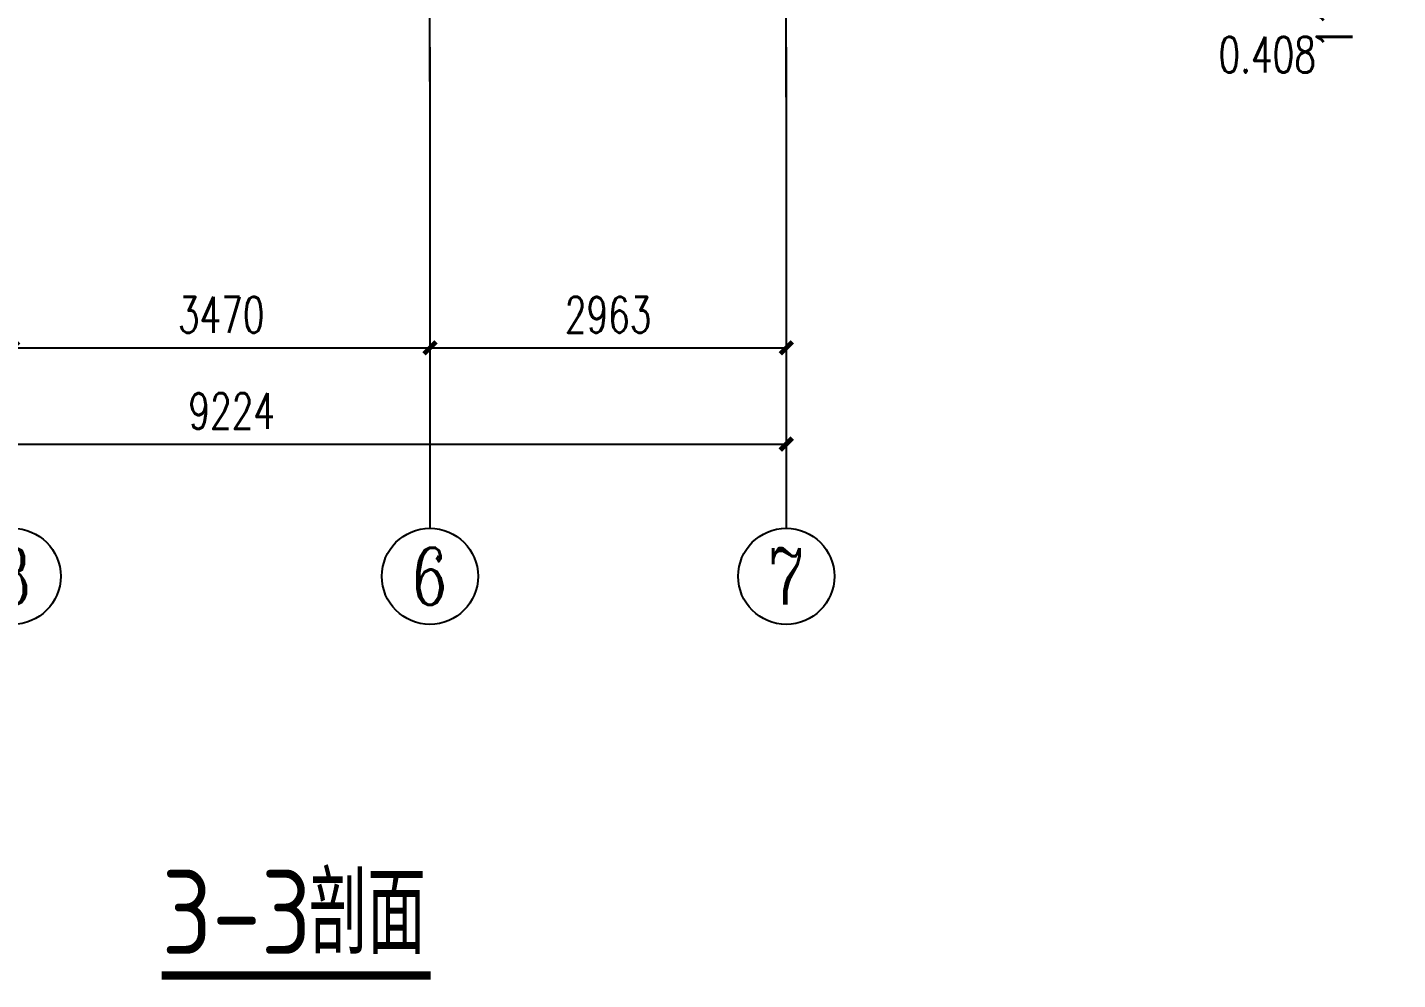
# Model space of a CAD drawing. Extents: x -20250 to 331240, y -699 to 63168.
# Drawn here: x 269177 to 280571, y -692 to 7227 of the extents above; entities that cross this region are included whole.
import ezdxf
from ezdxf.enums import TextEntityAlignment as Align

# ---------------------------------------------------------------- set-up
doc = ezdxf.new("R2010")
doc.units = 0
doc.header["$LTSCALE"] = 1000
doc.header["$MEASUREMENT"] = 0
for name, color, linetype in [('AXIS', 3, 'Continuous'), ('AXIS_TEXT', 7, 'Continuous'), ('DIM_SYMB', 3, 'Continuous'), ('DOTE', 1, 'Continuous'), ('PUB_DIM', 3, 'Continuous'), ('PUB_TEXT', 7, 'Continuous')]:
    doc.layers.add(name, color=color, linetype=linetype)
doc.styles.add('_TCH_AXIS', font='COMPLEX', dxfattribs={"bigfont": 'GBCBIG'})
doc.styles.add('_TCH_DIM', font='SIMPLEX', dxfattribs={"bigfont": 'GBCBIG'})
doc.styles.add('_TCH_DIM_T3', font='SIMPLEX', dxfattribs={"width": 0.705882, "bigfont": 'GBCBIG'})
doc.styles.add('COMPLEX', font='COMPLEX')
doc.styles.get("Standard").update_dxf_attribs({"font": 'gbenor.shx', "bigfont": 'gbcbig.shx'})
doc.dimstyles.new('_TCH_ARCH&&100', dxfattribs={"dimtxt": 297.5, "dimasz": 100, "dimexe": 250, "dimexo": 300, "dimgap": 126.25, "dimtad": 1, "dimdec": 0, "dimzin": 0, "dimdsep": 46, "dimtxsty": '_TCH_DIM_T3', "dimblk": 'ARCHTICK', "dimcen": 0.09, "dimclrt": 7, "dimazin": 2, "dimtfac": 1, "dimtdec": 0, "dimtix": 1, "dimtmove": 2, "dimatfit": 3, "dimfxl": 1, "dimtolj": 1, "dimtzin": 0, "dimarcsym": 0})

# ---------------------------------------------------------------- blocks, each defined once
blk = doc.blocks.new('_ArchTick')
at = {"color": 0, "linetype": 'ByBlock', "const_width": 0.4}
blk.add_lwpolyline([(-0.5, -0.5), (0.5, 0.5)], dxfattribs=at)
blk = doc.blocks.new('*D35')
at = {"layer": 'Defpoints', "color": 0, "transparency": 16777216}
for p in [(279047, 7717), (280321, 7717), (279047, 7606)]:
    blk.add_point(p, dxfattribs=at)
at = {"layer": 'PUB_DIM', "color": 0, "lineweight": -2, "transparency": 16777216}
for p, q in [((280321, 7717), (280321, 7817)), ((279347, 7717), (280571, 7717)), ((280321, 7606), (280321, 7717)), ((279347, 7606), (280571, 7606)), ((280321, 7606), (280321, 7506))]:
    blk.add_line(p, q, dxfattribs=at)
at = {"layer": 'PUB_DIM', "color": 0, "lineweight": -2, "transparency": 16777216, "xscale": 100, "yscale": 100, "zscale": 100}
for p, rotation in [((280321, 7717), 270), ((280321, 7606), 90)]:
    blk.add_blockref('_ArchTick', p, dxfattribs=dict(at, rotation=rotation))
at = {"layer": 'PUB_DIM', "color": 7, "transparency": 16777216, "insert": (280046, 7321), "char_height": 297.5, "attachment_point": 5, "rotation": 90, "style": '_TCH_DIM_T3'}
blk.add_mtext('\\A1;111', dxfattribs=at)
blk = doc.blocks.new('*D108')
at = {"layer": 'AXIS', "color": 0, "lineweight": -2, "transparency": 16777216}
for p, q in [((269054, 6762), (269054, 4312)), ((272525, 6762), (272525, 4312)), ((269054, 4562), (272525, 4562))]:
    blk.add_line(p, q, dxfattribs=at)
at = {"layer": 'Defpoints', "color": 0, "transparency": 16777216}
for p in [(269054, 7062), (272525, 7062), (272525, 4562)]:
    blk.add_point(p, dxfattribs=at)
at = {"layer": 'AXIS', "color": 0, "lineweight": -2, "transparency": 16777216, "xscale": 100, "yscale": 100, "zscale": 100, "rotation": 180}
blk.add_blockref('_ArchTick', (269054, 4562), dxfattribs=at)
at = {"layer": 'AXIS', "color": 0, "lineweight": -2, "transparency": 16777216, "xscale": 100, "yscale": 100, "zscale": 100}
blk.add_blockref('_ArchTick', (272525, 4562), dxfattribs=at)
at = {"layer": 'AXIS', "color": 7, "transparency": 16777216, "insert": (270789, 4837), "char_height": 297.5, "attachment_point": 5, "style": '_TCH_DIM_T3'}
blk.add_mtext('\\A1;3470', dxfattribs=at)
blk = doc.blocks.new('*D109')
at = {"layer": 'AXIS', "color": 0, "lineweight": -2, "transparency": 16777216}
for p, q in [((272525, 6762), (272525, 4312)), ((275488, 6762), (275488, 4312)), ((272525, 4562), (275488, 4562))]:
    blk.add_line(p, q, dxfattribs=at)
at = {"layer": 'Defpoints', "color": 0, "transparency": 16777216}
for p in [(272525, 7062), (275488, 7062), (275488, 4562)]:
    blk.add_point(p, dxfattribs=at)
at = {"layer": 'AXIS', "color": 0, "lineweight": -2, "transparency": 16777216, "xscale": 100, "yscale": 100, "zscale": 100, "rotation": 180}
blk.add_blockref('_ArchTick', (272525, 4562), dxfattribs=at)
at = {"layer": 'AXIS', "color": 0, "lineweight": -2, "transparency": 16777216, "xscale": 100, "yscale": 100, "zscale": 100}
blk.add_blockref('_ArchTick', (275488, 4562), dxfattribs=at)
at = {"layer": 'AXIS', "color": 7, "transparency": 16777216, "insert": (274006, 4837), "char_height": 297.5, "attachment_point": 5, "style": '_TCH_DIM_T3'}
blk.add_mtext('\\A1;2963', dxfattribs=at)
blk = doc.blocks.new('*D110')
at = {"layer": 'AXIS', "color": 0, "lineweight": -2, "transparency": 16777216}
for p, q in [((266264, 6762), (266264, 3512)), ((275488, 6762), (275488, 3512)), ((266264, 3762), (275488, 3762))]:
    blk.add_line(p, q, dxfattribs=at)
at = {"layer": 'Defpoints', "color": 0, "transparency": 16777216}
for p in [(266264, 7062), (275488, 7062), (275488, 3762)]:
    blk.add_point(p, dxfattribs=at)
at = {"layer": 'AXIS', "color": 0, "lineweight": -2, "transparency": 16777216, "xscale": 100, "yscale": 100, "zscale": 100, "rotation": 180}
blk.add_blockref('_ArchTick', (266264, 3762), dxfattribs=at)
at = {"layer": 'AXIS', "color": 0, "lineweight": -2, "transparency": 16777216, "xscale": 100, "yscale": 100, "zscale": 100}
blk.add_blockref('_ArchTick', (275488, 3762), dxfattribs=at)
at = {"layer": 'AXIS', "color": 7, "transparency": 16777216, "insert": (270876, 4037), "char_height": 297.5, "attachment_point": 5, "style": '_TCH_DIM_T3'}
blk.add_mtext('\\A1;9224', dxfattribs=at)
blk = doc.blocks.new('_AXISO')
blk.add_circle((0, 0), 0.5)
at = {"layer": 'AXIS_TEXT', "style": 'COMPLEX', "width": 1.041667}
blk.add_attdef('A', text='', height=0.56, dxfattribs=at).set_placement((-0.25, -0.28), (0.25, -0.28), align=Align.FIT)

msp = doc.modelspace()

# ---------------------------------------------------------------- linework, layer by layer
at = {"layer": 'AXIS'}
for p, q in [((272524.6, 7062.2), (272524.6, 3062.2)), ((275487.7, 7062.2), (275487.7, 3062.2))]:
    msp.add_line(p, q, dxfattribs=at)
at = {"layer": 'DIM_SYMB', "const_width": 70}
msp.add_lwpolyline([(270293.4, -656.6), (272529.6, -656.6)], dxfattribs=at)
at = {"layer": 'DOTE'}
for p, q in [((272524.6, 6778.4, 0), (272524.6, 7605.9, 0)), ((275487.7, 6647.8, 0), (275487.7, 7605.9, 0))]:
    msp.add_line(p, q, dxfattribs=at)

# ---------------------------------------------------------------- block references
at = {"layer": 'AXIS'}
ref = msp.add_blockref('_AXISO', (269054.2, 2662.2), dxfattribs=dict(at, xscale=800, yscale=800, zscale=800))
ref.add_attrib('A', '3', dxfattribs={"layer": 'AXIS_TEXT', "height": 465.9, "style": '_TCH_AXIS'}).set_placement((268898.9, 2429.2), (269209.5, 2429.2), align=Align.FIT)
ref = msp.add_blockref('_AXISO', (272524.6, 2662.2), dxfattribs=dict(at, xscale=800, yscale=800, zscale=800))
ref.add_attrib('A', '6', dxfattribs={"layer": 'AXIS_TEXT', "height": 476.1, "style": '_TCH_AXIS', "width": 0.928571}).set_placement((272377.2, 2424.1), (272672, 2424.1), align=Align.FIT)
ref = msp.add_blockref('_AXISO', (275487.7, 2662.2), dxfattribs=dict(at, xscale=800, yscale=800, zscale=800))
ref.add_attrib('A', '7', dxfattribs={"layer": 'AXIS_TEXT', "height": 465.9, "style": '_TCH_AXIS'}).set_placement((275332.4, 2429.2), (275643, 2429.2), align=Align.FIT)

# ---------------------------------------------------------------- texts
at = {"layer": 'PUB_TEXT', "style": '_TCH_DIM', "width": 0.705882}
msp.add_text('0.408', height=297.5, dxfattribs=at).set_placement((279082.2, 6850.9))
at = {"layer": 'PUB_TEXT'}
for s, height, p in [('剖面', 675.18, (271518.4, -479.3)), ('3-3', 700, (270293.4, -479.3))]:
    msp.add_text(s, height=height, dxfattribs=at).set_placement(p)

# ---------------------------------------------------------------- dimensions: what is measured, and where the dimension line sits
at = {"layer": 'AXIS'}
for p1, p2, distance, picture, middle in [((266263.6, 7062.2), (275487.7, 7062.2), -3300, '*D110', (270875.6, 4037.2)), ((269054.2, 7062.2), (272524.6, 7062.2), -2500, '*D108', (270789.4, 4837.2)), ((272524.6, 7062.2), (275487.7, 7062.2), -2500, '*D109', (274006.1, 4837.2))]:
    dim = msp.add_aligned_dim(p1=p1, p2=p2, distance=distance, dimstyle='_TCH_ARCH&&100', dxfattribs=at)
    dim.commit()
    dim.dimension.update_dxf_attribs({"geometry": picture, "text_midpoint": middle})
at = {"layer": 'PUB_DIM'}
dim = msp.add_linear_dim(base=(280321.1, 7717.3), p1=(279047.2, 7605.9), p2=(279047.2, 7717.3), angle=90, dimstyle='_TCH_ARCH&&100', dxfattribs=at)
dim.commit()
dim.dimension.update_dxf_attribs({"geometry": '*D35', "text_midpoint": (280046.1, 7320.9), "dimtype": 129})

doc.saveas('drawing.dxf')
